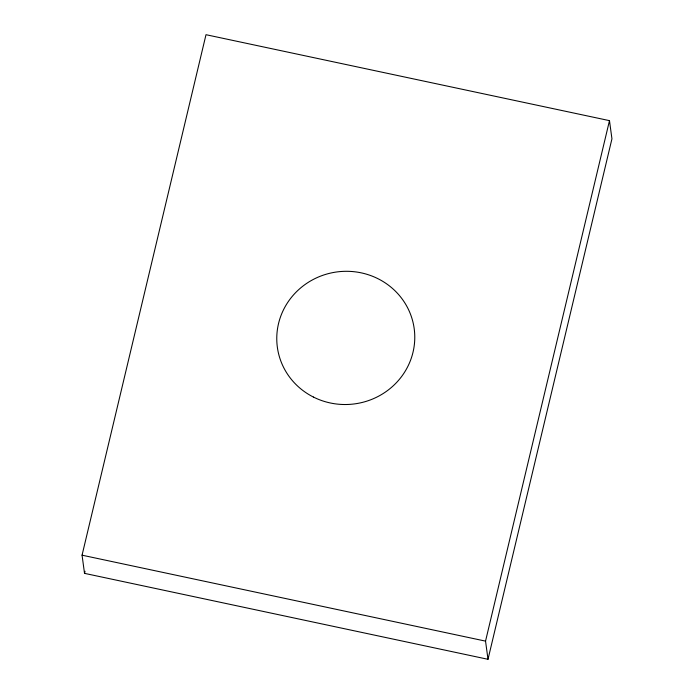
<?xml version="1.0" encoding="UTF-8"?>
<svg xmlns="http://www.w3.org/2000/svg" width="694" height="694" viewBox="0 0 694 694"><rect width="100%" height="100%" fill="white"/><g stroke="black" fill="none" stroke-linecap="round" stroke-linejoin="round"><path stroke-width="1.04" d="M82.057 555.183L205.997 34.7L609.479 120.643L611.943 138.817L488.003 659.3L84.521 573.357L82.057 555.183L485.54 641.126L488.003 659.3M84.521 573.357L85.024 571.249M485.54 641.126L609.479 120.643M313.402 397.046A69.053 66.572 -7.7 0 0 414.734 334.916A69.053 66.572 -7.7 0 0 309.177 281.781A69.053 66.572 -7.7 0 0 313.402 397.046"/></g></svg>
